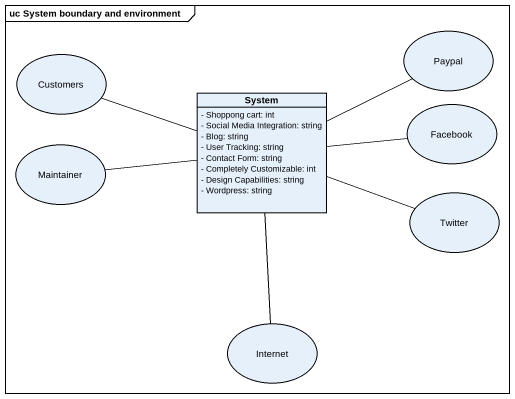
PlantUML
@startuml
mainframe uc System boundary and environment
allowmixing
hide circle
hide empty members
skinparam classAttributeIconSize 0
usecase Paypal
usecase Customers
class System {
  - Shoppong cart: int
  - Social Media Integration: string
  - Blog: string
  - User Tracking: string
  - Contact Form: string
  - Completely Customizable: int
  - Design Capabilities: string
  - Wordpress: string
}
usecase Facebook
usecase Maintainer
usecase Twitter
usecase Internet
Paypal -left- System
Customers -right- System
System -- Internet
Facebook -left- System
Maintainer -right- System
Twitter -left- System
@enduml
